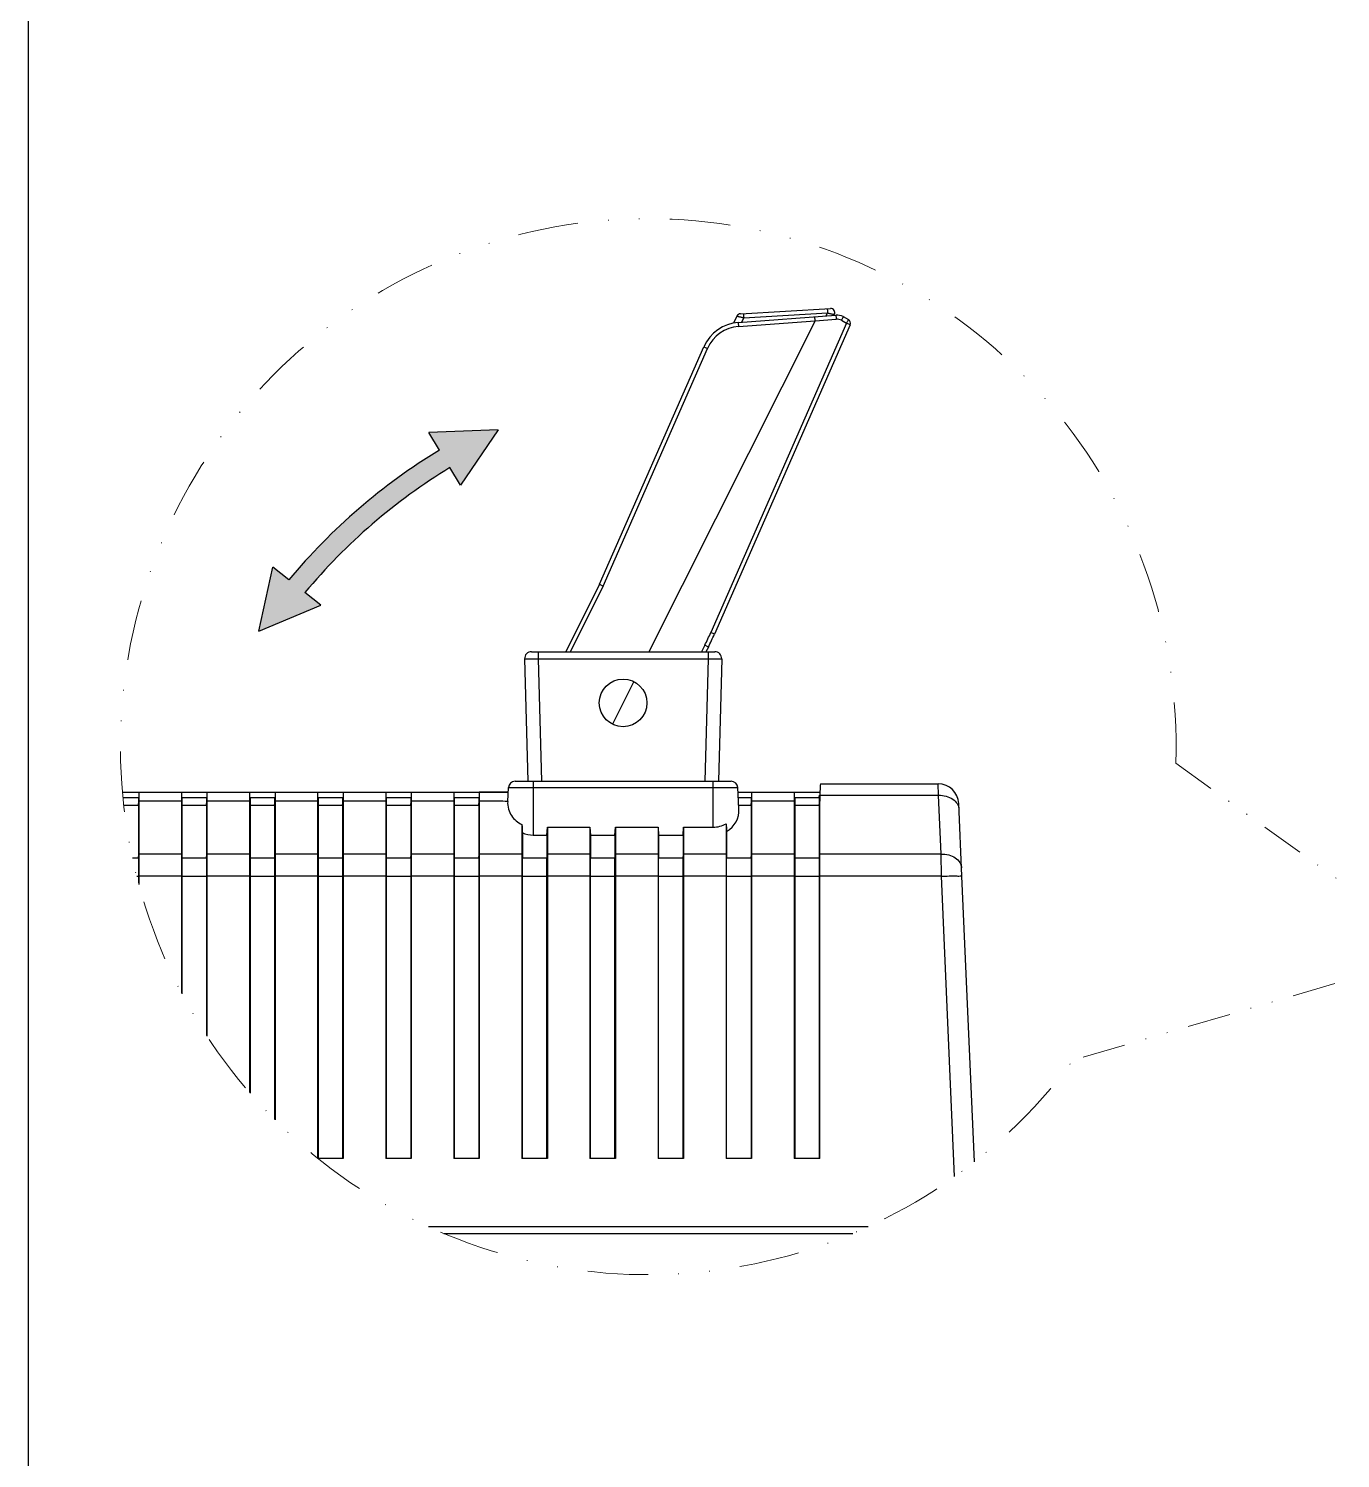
# Model space of a CAD drawing. Header units: millimetres. Extents: x 14343 to 15285, y -9166 to -7819.
# Drawn here: x 14343 to 14535.6, y -8925.3 to -8715.3 of the extents above; entities that cross this region are included whole.
import ezdxf

# ---------------------------------------------------------------- set-up
doc = ezdxf.new("R2010")
doc.units = ezdxf.units.MM
doc.linetypes.add('DIVIDE', pattern=[31.75, 12.7, -6.35, 0, -6.35, 0, -6.35])
doc.layers.add('hatch', color=56, linetype='Continuous', lineweight=9)

# ---------------------------------------------------------------- blocks, each defined once
blk = doc.blocks.new('u9')
h = blk.add_hatch(color=5)
h.set_gradient(color1=(0, 0, 255), one_color=1, tint=1, name='SPHERICAL')
edge = h.paths.add_edge_path()
edge.add_line((437.180850796185, 310.9818299558701), (435.0906119681658, 301.5843757041584))
edge.add_line((435.0906119681658, 301.5843757041584), (432.744881412551, 303.4545490010605))
edge.add_arc((364.5654514132839, 360.228753608706), 88.7228549126765, 301.29231980938505, 320.21525889076685, ccw=False)
edge.add_line((410.6485078611404, 284.4125489273902), (412.2067215759707, 281.8489635438091))
edge.add_line((412.2067215759707, 281.8489635438091), (402.022662499101, 281.4583038398341))
edge.add_line((402.022662499101, 281.4583038398341), (407.532080431487, 289.5397196945596))
edge.add_line((407.532080431487, 289.5397196945596), (409.0902941463137, 286.9761343109749))
edge.add_arc((364.5654514132839, 360.228753608706), 85.7228549126765, 301.292319809385, 320.1725372620972)
edge.add_line((430.3985998753669, 305.3251615773188), (428.053420301314, 307.194895594861))
edge.add_line((428.053420301314, 307.194895594861), (437.180850796185, 310.9818299558701))
at = {"color": 7, "linetype": 'Continuous'}
for p, q in [((409.9725716697831, 399.421755006013), (349.9435916994335, 399.421755006013)), ((412.250645126258, 398.421755006013), (347.6655182429604, 398.421755006013)), ((334.9752923232081, 391.0816175276232), (336.9009852906347, 346.9759972816137)), ((332.0729837495201, 388.9095139319434), (333.903840626037, 346.9759972816137)), ((354.7877460200361, 388.421755006013), (354.7873755794353, 335.9518994108148)), ((354.7877460200361, 388.421755006013), (358.5275946500369, 388.421755006013)), ((354.8576703350336, 335.421755006013), (354.8576703350336, 388.421755006013)), ((358.4576703350358, 335.421755006013), (358.4576703350358, 388.421755006013)), ((358.5276612658345, 334.6217550060137), (358.5275946500369, 388.421755006013)), ((364.787679404235, 334.6217550060137), (364.7877460200361, 388.421755006013)), ((364.7877460200361, 388.421755006013), (368.5275946500369, 388.421755006013)), ((364.8576703350336, 335.421755006013), (364.8576703350336, 388.421755006013)), ((368.4576703350358, 388.421755006013), (368.4576703350358, 344.3016930700142)), ((368.5276612658345, 343.7238019004144), (368.5275946500369, 388.421755006013)), ((374.787679404235, 343.7238019004144), (374.7877460200361, 388.421755006013)), ((374.7877460200361, 388.421755006013), (378.5275946500369, 388.421755006013)), ((374.8576703350336, 388.421755006013), (374.8576703350336, 344.3016930700142)), ((378.4576703350358, 388.421755006013), (378.4576703350358, 344.3016930700142)), ((378.5276612658345, 343.7238019004144), (378.5275946500369, 388.421755006013)), ((384.787679404235, 343.7238019004144), (384.7877460200361, 388.421755006013)), ((384.7877460200361, 388.421755006013), (388.5275946500369, 388.421755006013)), ((384.8576703350336, 388.421755006013), (384.8576703350336, 344.3016930700142)), ((388.4576703350358, 388.421755006013), (388.4576703350358, 344.3016930700142)), ((388.5276612658345, 343.7238019004144), (388.5275946500369, 388.421755006013)), ((394.787679404235, 343.7238019004144), (394.7877460200361, 388.421755006013)), ((394.7877460200361, 388.421755006013), (398.5275946500369, 388.421755006013)), ((394.8576703350336, 388.421755006013), (394.8576703350336, 344.3016930700142)), ((398.4576703350358, 388.421755006013), (398.4576703350358, 344.3016930700142)), ((398.5276612658345, 343.7238019004144), (398.5275946500369, 388.421755006013)), ((404.787679404235, 334.6217550060137), (404.7877460200361, 388.421755006013)), ((404.7877460200361, 388.421755006013), (408.5275946500369, 388.421755006013)), ((404.8576703350336, 335.421755006013), (404.8576703350336, 388.421755006013)), ((408.4576703350358, 335.421755006013), (408.4576703350358, 388.421755006013)), ((408.5276612658345, 334.6217550060137), (408.5275946500369, 388.421755006013)), ((414.787679404235, 334.6217550060137), (414.7877460200361, 388.421755006013)), ((414.7877460200361, 388.421755006013), (418.5275946500369, 388.421755006013)), ((414.8576703350336, 335.421755006013), (414.8576703350336, 388.421755006013)), ((418.4576703350358, 335.421755006013), (418.4576703350358, 388.421755006013)), ((418.5276612658345, 334.6217550060137), (418.5275946500369, 388.421755006013)), ((424.787679404235, 334.6217550060137), (424.7877460200361, 388.421755006013)), ((424.7877460200361, 388.421755006013), (428.5275946500369, 388.421755006013)), ((424.8576703350336, 335.421755006013), (424.8576703350336, 388.421755006013)), ((428.4576703350358, 335.421755006013), (428.4576703350358, 388.421755006013)), ((428.5276612658345, 334.6217550060137), (428.5275946500369, 388.421755006013)), ((434.787679404235, 334.6217550060137), (434.7877389937239, 382.747192147257)), ((434.8576703350336, 335.421755006013), (434.8576703350336, 382.677127743631)), ((438.4576703350358, 335.421755006013), (438.4576703350358, 378.8106731550251)), ((438.5276612658345, 334.6217550060137), (438.5276066503357, 378.7301182765623)), ((444.787679404235, 334.6217550060137), (444.7877237649864, 370.4482173051401)), ((444.8576703350336, 335.421755006013), (444.8576703350336, 370.341319735795)), ((448.4576703350358, 335.421755006013), (448.4576703350358, 364.2372677033745)), ((448.5276612658345, 334.6217550060137), (448.5276247594556, 364.1048993422046)), ((333.903840626037, 346.9759972816137), (334.3703621862369, 336.2908968438132)), ((336.9009852906347, 346.9759972816137), (354.7877460200361, 346.9759972816137)), ((336.9009852906347, 346.9759972816137), (336.9543276212353, 343.7180233230138)), ((354.8576703350336, 347.0166713688159), (354.7877460200361, 346.9818090716144)), ((354.8576703350336, 347.0166713688159), (358.4576703350358, 347.0166713688159)), ((358.5275946500369, 346.9818090716144), (358.4576703350358, 347.0166713688159)), ((358.5276279580357, 346.9818090716144), (364.7877127122338, 346.9818090716144)), ((364.8576703350336, 347.0166713688159), (364.7877460200361, 346.9818090716144)), ((364.8576703350336, 347.0166713688159), (368.4576703350358, 347.0166713688159)), ((368.5275946500369, 346.9818090716144), (368.4576703350358, 347.0166713688159)), ((368.5276279580357, 346.9818090716144), (374.7877127122338, 346.9818090716144)), ((374.8576703350336, 347.0166713688159), (374.7877460200361, 346.9818090716144)), ((374.8576703350336, 347.0166713688159), (378.4576703350358, 347.0166713688159)), ((378.5275946500369, 346.9818090716144), (378.4576703350358, 347.0166713688159)), ((378.5276279580357, 346.9818090716144), (384.7877127122338, 346.9818090716144)), ((384.8576703350336, 347.0166713688159), (384.7877460200361, 346.9818090716144)), ((384.8576703350336, 347.0166713688159), (388.4576703350358, 347.0166713688159)), ((388.5275946500369, 346.9818090716144), (388.4576703350358, 347.0166713688159)), ((388.5276279580357, 346.9818090716144), (394.7877127122338, 346.9818090716144)), ((394.8576703350336, 347.0166713688159), (394.7877460200361, 346.9818090716144)), ((394.8576703350336, 347.0166713688159), (398.4576703350358, 347.0166713688159)), ((398.5275946500369, 346.9818090716144), (398.4576703350358, 347.0166713688159)), ((398.5276279580357, 346.9818090716144), (404.7877127122338, 346.9818090716144)), ((404.8576703350336, 347.0166713688159), (404.7877460200361, 346.9818090716144)), ((404.8576703350336, 347.0166713688159), (408.4576703350358, 347.0166713688159)), ((408.5275946500369, 346.9818090716144), (408.4576703350358, 347.0166713688159)), ((408.5276279580357, 346.9818090716144), (414.7877127122338, 346.9818090716144)), ((414.8576703350336, 347.0166713688159), (414.7877460200361, 346.9818090716144)), ((414.8576703350336, 347.0166713688159), (418.4576703350358, 347.0166713688159)), ((418.5275946500369, 346.9818090716144), (418.4576703350358, 347.0166713688159)), ((418.5276279580357, 346.9818090716144), (424.7877127122338, 346.9818090716144)), ((424.8576703350336, 347.0166713688159), (424.7877460200361, 346.9818090716144)), ((424.8576703350336, 347.0166713688159), (428.4576703350358, 347.0166713688159)), ((428.5275946500369, 346.9818090716144), (428.4576703350358, 347.0166713688159)), ((428.5276279580357, 346.9818090716144), (434.7877127122338, 346.9818090716144)), ((434.8576703350336, 347.0166713688159), (434.7877460200361, 346.9818090716144)), ((434.8576703350336, 347.0166713688159), (438.4576703350358, 347.0166713688159)), ((438.5275946500369, 346.9818090716144), (438.4576703350358, 347.0166713688159)), ((438.5276279580357, 346.9818090716144), (444.7877127122338, 346.9818090716144)), ((444.8576703350336, 347.0166713688159), (444.7877460200361, 346.9818090716144)), ((444.8576703350336, 347.0166713688159), (448.4576703350358, 347.0166713688159)), ((448.5275946500369, 346.9818090716144), (448.4576703350358, 347.0166713688159)), ((448.5276279580357, 346.9818090716144), (454.7877127122338, 346.9818090716144)), ((454.787679404235, 334.6217550060137), (454.7876961977126, 348.1844410404083)), ((454.8576703350336, 347.0166713688159), (454.7877460200361, 346.9818090716144)), ((454.8576703350336, 335.421755006013), (454.8576703350336, 347.9238461322857)), ((454.8576703350336, 347.0166713688159), (455.09370445081, 347.0166713688159)), ((354.8576703350336, 344.3016930700142), (354.7873755794353, 343.7212933230148)), ((354.8576703350336, 344.3016930700142), (358.4576703350358, 344.3016930700142)), ((358.5276612658345, 343.7238019004144), (358.4576703350358, 344.3016930700142)), ((364.8576703350336, 344.3016930700142), (364.787679404235, 343.7238019004144)), ((364.8576703350336, 344.3016930700142), (368.4576703350358, 344.3016930700142)), ((368.4576703350358, 340.3989901770146), (368.4576703350358, 344.3016930700142)), ((368.5276612658345, 343.7238019004144), (368.4576703350358, 344.3016930700142)), ((374.8576703350336, 344.3016930700142), (374.787679404235, 343.7238019004144)), ((374.8576703350336, 340.9411924092128), (374.8576703350336, 344.3016930700142)), ((374.8576703350336, 344.3016930700142), (378.4576703350358, 344.3016930700142)), ((378.4576703350358, 340.9411924092128), (378.4576703350358, 344.3016930700142)), ((378.5276612658345, 343.7238019004144), (378.4576703350358, 344.3016930700142)), ((384.8576703350336, 344.3016930700142), (384.787679404235, 343.7238019004144)), ((384.8576703350336, 340.9411924092128), (384.8576703350336, 344.3016930700142)), ((384.8576703350336, 344.3016930700142), (388.4576703350358, 344.3016930700142)), ((388.4576703350358, 340.9411924092128), (388.4576703350358, 344.3016930700142)), ((388.5276612658345, 343.7238019004144), (388.4576703350358, 344.3016930700142)), ((394.8576703350336, 344.3016930700142), (394.787679404235, 343.7238019004144)), ((394.8576703350336, 340.9411924092128), (394.8576703350336, 344.3016930700142)), ((394.8576703350336, 344.3016930700142), (398.4576703350358, 344.3016930700142)), ((398.4576703350358, 340.6043898684147), (398.4576703350358, 344.3016930700142)), ((398.5276612658345, 343.7238019004144), (398.4576703350358, 344.3016930700142)), ((404.8576703350336, 344.3016930700142), (404.787679404235, 343.7238019004144)), ((404.8576703350336, 344.3016930700142), (408.4576703350358, 344.3016930700142)), ((408.5276612658345, 343.7238019004144), (408.4576703350358, 344.3016930700142)), ((414.8576703350336, 344.3016930700142), (414.787679404235, 343.7238019004144)), ((414.8576703350336, 344.3016930700142), (418.4576703350358, 344.3016930700142)), ((418.5276612658345, 343.7238019004144), (418.4576703350358, 344.3016930700142)), ((424.8576703350336, 344.3016930700142), (424.787679404235, 343.7238019004144)), ((424.8576703350336, 344.3016930700142), (428.4576703350358, 344.3016930700142)), ((428.5276612658345, 343.7238019004144), (428.4576703350358, 344.3016930700142)), ((434.8576703350336, 344.3016930700142), (434.787679404235, 343.7238019004144)), ((434.8576703350336, 344.3016930700142), (438.4576703350358, 344.3016930700142)), ((438.5276612658345, 343.7238019004144), (438.4576703350358, 344.3016930700142)), ((444.8576703350336, 344.3016930700142), (444.787679404235, 343.7238019004144)), ((444.8576703350336, 344.3016930700142), (448.4576703350358, 344.3016930700142)), ((448.5276612658345, 343.7238019004144), (448.4576703350358, 344.3016930700142)), ((454.8576703350336, 344.3016930700142), (454.787679404235, 343.7238019004144)), ((454.8576703350336, 344.3016930700142), (455.7308504783887, 344.3016930700142)), ((336.9543276212353, 343.7180233230138), (337.3311412972362, 335.0875712336128)), ((336.9543276212353, 343.7180233230138), (354.7873755794353, 343.7180233230138)), ((358.5276612658345, 343.7238019004144), (364.787679404235, 343.7238019004144)), ((368.5276612658345, 339.2642609440154), (368.5276612658345, 343.7238019004144)), ((368.5276612658345, 343.7238019004144), (374.787679404235, 343.7238019004144)), ((374.787679404235, 339.7752212174128), (374.787679404235, 343.7238019004144)), ((378.5276612658345, 339.7752212174128), (378.5276612658345, 343.7238019004144)), ((378.5276612658345, 343.7238019004144), (384.787679404235, 343.7238019004144)), ((384.787679404235, 339.7752212174128), (384.787679404235, 343.7238019004144)), ((388.5276612658345, 339.7752212174128), (388.5276612658345, 343.7238019004144)), ((388.5276612658345, 343.7238019004144), (394.787679404235, 343.7238019004144)), ((394.787679404235, 339.7752212174128), (394.787679404235, 343.7238019004144)), ((398.5276612658345, 339.4002783308133), (398.5276612658345, 343.7238019004144)), ((398.5276612658345, 343.7238019004144), (404.787679404235, 343.7238019004144)), ((408.5276612658345, 343.7238019004144), (414.787679404235, 343.7238019004144)), ((418.5276612658345, 343.7238019004144), (424.787679404235, 343.7238019004144)), ((428.5276612658345, 343.7238019004144), (434.787679404235, 343.7238019004144)), ((438.5276612658345, 343.7238019004144), (444.787679404235, 343.7238019004144)), ((448.5276612658345, 343.7238019004144), (454.787679404235, 343.7238019004144)), ((374.8576703350336, 340.9411924092128), (374.787679404235, 339.7752212174128)), ((378.4576703350358, 340.9411924092128), (374.8576703350336, 340.9411924092128)), ((378.5276612658345, 339.7752212174128), (378.4576703350358, 340.9411924092128)), ((384.8576703350336, 340.9411924092128), (384.787679404235, 339.7752212174128)), ((388.4576703350358, 340.9411924092128), (384.8576703350336, 340.9411924092128)), ((388.5276612658345, 339.7752212174128), (388.4576703350358, 340.9411924092128)), ((394.8576703350336, 340.9411924092128), (394.787679404235, 339.7752212174128)), ((396.8576703350336, 340.9411924092128), (394.8576703350336, 340.9411924092128)), ((396.8576703350336, 333.0217550060152), (396.8576703350336, 340.9411924092128)), ((370.4576703350358, 333.0217550060152), (370.4576703350358, 339.7752212174128)), ((374.787679404235, 339.7752212174128), (370.4576703350358, 339.7752212174128)), ((384.787679404235, 339.7752212174128), (378.5276612658345, 339.7752212174128)), ((394.787679404235, 339.7752212174128), (388.5276612658345, 339.7752212174128)), ((354.8576703350336, 336.5322991578141), (354.7873755794353, 335.9518994108148)), ((358.4576703350358, 336.5322991578141), (354.8576703350336, 336.5322991578141)), ((358.5276612658345, 335.9544079880143), (358.4576703350358, 336.5322991578141)), ((358.5276612658345, 335.9544079880143), (364.787679404235, 335.9544079880143)), ((364.8576703350336, 336.5322991578141), (364.787679404235, 335.9544079880143)), ((366.6736905120342, 336.5322991578141), (364.8576703350336, 336.5322991578141)), ((366.6440629012359, 337.0976276504152), (366.8080053670346, 333.9694190498158)), ((400.6132578698343, 335.9905420224131), (400.5073353030348, 333.9694190498158)), ((404.8576703350336, 336.5322991578141), (404.787679404235, 335.9544079880143)), ((408.4576703350358, 336.5322991578141), (404.8576703350336, 336.5322991578141)), ((408.5276612658345, 335.9544079880143), (408.4576703350358, 336.5322991578141)), ((408.5276612658345, 335.9544079880143), (414.787679404235, 335.9544079880143)), ((414.8576703350336, 336.5322991578141), (414.787679404235, 335.9544079880143)), ((418.4576703350358, 336.5322991578141), (414.8576703350336, 336.5322991578141)), ((418.5276612658345, 335.9544079880143), (418.4576703350358, 336.5322991578141)), ((418.5276612658345, 335.9544079880143), (424.787679404235, 335.9544079880143)), ((424.8576703350336, 336.5322991578141), (424.787679404235, 335.9544079880143)), ((428.4576703350358, 336.5322991578141), (424.8576703350336, 336.5322991578141)), ((428.5276612658345, 335.9544079880143), (428.4576703350358, 336.5322991578141)), ((428.5276612658345, 335.9544079880143), (434.787679404235, 335.9544079880143)), ((434.8576703350336, 336.5322991578141), (434.787679404235, 335.9544079880143)), ((438.4576703350358, 336.5322991578141), (434.8576703350336, 336.5322991578141)), ((438.5276612658345, 335.9544079880143), (438.4576703350358, 336.5322991578141)), ((438.5276612658345, 335.9544079880143), (444.787679404235, 335.9544079880143)), ((444.8576703350336, 336.5322991578141), (444.787679404235, 335.9544079880143)), ((448.4576703350358, 336.5322991578141), (444.8576703350336, 336.5322991578141)), ((448.5276612658345, 335.9544079880143), (448.4576703350358, 336.5322991578141)), ((448.5276612658345, 335.9544079880143), (454.787679404235, 335.9544079880143)), ((454.8576703350336, 336.5322991578141), (454.787679404235, 335.9544079880143)), ((456.9983800592709, 336.5322991578141), (454.8576703350336, 336.5322991578141)), ((354.773381267034, 335.0875712336128), (337.3311412972362, 335.0875712336128)), ((337.3311412972362, 335.0875712336128), (337.3675068508346, 333.421755006013)), ((364.787679404235, 334.6217550060137), (354.787679404235, 334.6217550060137)), ((354.8576703350336, 335.421755006013), (354.8280148634367, 335.0827914132133)), ((358.4576703350358, 335.421755006013), (354.8576703350336, 335.421755006013)), ((366.7738178882355, 334.6217550060137), (364.787679404235, 334.6217550060137)), ((366.7318916648364, 335.421755006013), (364.8576703350336, 335.421755006013)), ((366.7318916648364, 335.421755006013), (364.8576703350336, 335.421755006013)), ((400.5073353030348, 333.9694190498158), (366.8080053670346, 333.9694190498158)), ((400.5415227818339, 334.6217550060137), (404.787679404235, 334.6217550060137)), ((457.1872503758295, 334.6217550060137), (400.5415227818339, 334.6217550060137)), ((408.4576703350358, 335.421755006013), (404.8576703350336, 335.421755006013)), ((418.4576703350358, 335.421755006013), (414.8576703350336, 335.421755006013)), ((428.4576703350358, 335.421755006013), (424.8576703350336, 335.421755006013)), ((438.4576703350358, 335.421755006013), (434.8576703350336, 335.421755006013)), ((448.4576703350358, 335.421755006013), (444.8576703350336, 335.421755006013)), ((457.1139788091114, 335.421755006013), (454.8576703350336, 335.421755006013)), ((354.6826930080351, 333.421755006013), (337.3675068508346, 333.421755006013)), ((354.6826930080351, 333.421755006013), (354.7049948068343, 333.6766657318149)), ((399.5087057684359, 333.0217550060152), (367.8066349018336, 333.0217550060152)), ((369.1845417242366, 315.0479319542137), (369.655202844835, 333.0217550060152)), ((371.1838563740348, 315.0479319542137), (371.6545174948369, 333.0217550060152)), ((396.1312840616338, 315.0479319542137), (395.6607867256353, 333.0217550060152)), ((398.1307989460365, 315.0479319542137), (397.6601378252344, 333.0217550060152)), ((382.0850538398336, 318.394955146814), (385.2302868302359, 324.6485548650126)), ((371.1838563740348, 314.0217550060152), (371.1838563776364, 315.0479319542137)), ((396.1312840616338, 315.0479319542137), (371.1838563740348, 315.0479319542137)), ((396.1314842960346, 314.0217550060152), (396.1314842960346, 315.0479319542137)), ((355.4443923332365, 265.425895682416), (379.8855633102357, 314.0217550060152)), ((397.1311416210337, 314.0217550060152), (370.1841990490357, 314.0217550060152)), ((371.1375522242342, 313.3201981832135), (371.6595436152347, 313.057663864216)), ((371.1375533734354, 313.3202004680134), (371.4903985468336, 314.0217550060152)), ((371.6595436152347, 313.057663864216), (372.1444309444341, 314.0217550060152)), ((386.5759015970361, 304.3654765516148), (391.4325037024355, 314.0217550060152)), ((387.104952487236, 304.1169784844133), (392.0865360998359, 314.0217550060152)), ((350.3048561170363, 265.998374208415), (370.2459030222344, 311.4253470232143)), ((350.840222231036, 265.7642626226152), (370.7812701378352, 311.1912377190129)), ((370.2459040238355, 311.4253493048127), (370.7812701378352, 311.1912377190129)), ((386.5759015970361, 304.3654765516148), (371.258599393037, 269.4716881700151)), ((387.104952487236, 304.1169784844133), (371.7940842490352, 269.2378470862132)), ((387.104952487236, 304.1169784844133), (386.5759015970361, 304.3654765516148)), ((371.7939655070368, 269.2375765842153), (371.258599393037, 269.4716881700151)), ((350.3048561170363, 265.998374208415), (350.840222231036, 265.7642626226152)), ((351.3307759376366, 264.8208867766152), (350.570723214234, 265.2284234712133)), ((351.6002749546351, 265.3567259278134), (350.840222231036, 265.7642626226152)), ((355.4443923332365, 265.425895682416), (352.3668162430367, 265.1944915738131)), ((366.7498623080355, 265.6661524430128), (352.4258349210359, 264.5891234136143)), ((352.6370631516365, 264.5095562036149), (352.6892348000365, 264.6089285500129)), ((365.9471175140352, 264.9765565954149), (353.6387452364361, 264.2668603152124)), ((353.6387452364361, 264.2668603152124), (353.8647389388352, 264.6973151502134)), ((366.7189065138336, 266.2574064430155), (355.4407585352346, 265.409398236814)), ((355.4407585352346, 265.409398236814), (355.485139247834, 264.819153661414)), ((365.9471175140352, 264.9765565954149), (366.2613203128349, 265.6294187858148)), ((366.9395128530341, 264.7333252368153), (367.4419804208337, 265.7773757256145)), ((366.4334050564357, 264.3945155974143), (353.2028377432362, 263.6316458862129))]:
    blk.add_line(p, q, dxfattribs=at)
at = {"color": 7}
for p, q in [((437.180850796185, 310.9818299558701), (428.053420301314, 307.194895594861)), ((437.180850796185, 310.9818299558701), (435.0906119681658, 301.5843757041584)), ((428.053420301314, 307.194895594861), (430.3985998753669, 305.3251615773188)), ((432.744881412551, 303.4545490010605), (435.0906119681658, 301.5843757041584)), ((402.022662499101, 281.4583038398341), (407.532080431487, 289.5397196945596)), ((407.532080431487, 289.5397196945596), (409.0902941463137, 286.9761343109749)), ((410.6485078611404, 284.4125489273902), (412.2067215759707, 281.8489635438091)), ((402.022662499101, 281.4583038398341), (412.2067215759707, 281.8489635438091))]:
    blk.add_line(p, q, dxfattribs=at)
at = {"color": 7, "linetype": 'Continuous'}
blk.add_circle((383.6576703350365, 321.5217550060152), 3.5, dxfattribs=at)
for centre, radius, start, end in [((337.3675068508346, 336.421755006013), 3, 182.4999999999665, 270), ((327.7499355692344, 335.9573844352126), 27.0374405666, 358.1564369699723, 359.9883765346725), ((322.8050909632366, 335.806174092013), 31.973619445, 356.7938245667622, 357.644586209358), ((295.4111137640357, 336.9512730656133), 59.391516125, 357.6269418184258, 358.2017670411868), ((367.8066349018336, 334.0217550060152), 1, 183.0000000000034, 270), ((399.5087057684359, 334.0217550060152), 1, 270.0000000003126, 356.9999996917059), ((370.1841990490357, 315.0217550060152), 1, 178.5000000000102, 270), ((397.1311309222365, 315.0217550060152), 1, 270.0006129935323, 1.499983954448705), ((406.872407757437, 295.3474382386157), 40, 153.2999963366987, 156.3000035691381), ((406.8583641704354, 295.354501033813), 39.3999865822, 153.2999994890929, 156.3000005109453), ((366.3140213556362, 271.6422062112142), 5.4000000496, 274.3000003158741, 336.2999996841455), ((366.2999899470342, 271.6492632442132), 6, 274.3000000000327, 336.30282101944), ((350.8542536730347, 265.7572055424134), 0.6, 156.3000008607151, 241.7999992929449), ((352.2758774674367, 266.5834936806132), 2, 241.7999999999841, 274.3000000000327), ((352.2618227214371, 266.5904406516129), 1.3998919484, 241.7987109794619, 274.3012890205727), ((353.1682993270369, 264.2306509760128), 0.6, 152.2999999999789, 273.3000000000183), ((366.3988666402365, 264.9935206874143), 0.6, 273.3000000000183, 334.3000000000464)]:
    blk.add_arc(centre, radius, start, end, dxfattribs=at)
at = {"color": 7}
for radius, end in [(85.7228549126765, 320.1725372620972), (88.7228549126765, 320.2152588907669)]:
    blk.add_arc((364.5654514132839, 360.228753608706), radius, 301.292319809385, end, dxfattribs=at)
at = {"color": 7, "linetype": 'Continuous'}
for centre, major_axis, ratio, start_param, end_param in [((370.4576703350358, 337.2812454834129), (3.818415904000306, 1.686244665078852e-11), 0.9584987644001579, 2.122075599095776, 3.191783257795383), ((364.6893971338359, 397.0575437926127), (-6.943309396873571, 110.2664570535811), 0.002112074870015163, 4.160569951589936, 4.172609114117573), ((396.8576703350336, 337.2812454834129), (-3.818415904003178, 1.239253584355248e-11), 0.9584987643992074, 4.280021126793162, 4.712388980392802), ((383.0989852588355, 580.916802607615), (-16.56142176262805, 263.0113675682672), 0.002112074902091642, 3.548556754113965, 3.559968626998038), ((370.4576703350358, 336.1709759948135), (-3.760302419200376, 1.235963444815323e-12), 0.9584987643999026, -1.570796326789502, -1.03181849278944), ((368.7726780148369, 266.4199424074141), (13.33191825080026, 1.010560445003556), 0.04487195310835775, 3.11460038309909, 3.141565450194078)]:
    blk.add_ellipse(centre, major_axis=major_axis, ratio=ratio, start_param=start_param, end_param=end_param, dxfattribs=at)
for points, start_tangent, end_tangent in [([(336.9009852906347, 346.9759972816137), (335.7553121742349, 346.9360096502132), (334.7836632602339, 346.9219707876146), (334.1336055462343, 346.9360113570146), (333.903840626037, 346.9759972816137)], (-0.9990518643622182, -0.04353587387863339), (-0.04361938736518731, 0.9990482215818642)), ([(336.9543276212353, 343.7180233230138), (335.8286622252344, 343.8530098838128), (334.8676460446368, 344.2852291288145), (334.2118453262337, 344.9514610644146), (333.9571829566339, 345.7542570472142)], (-0.9997821207823174, -0.02087369071371099), (-0.04361938734487621, 0.9990482215827511)), ([(400.6132578698343, 335.9903388652128), (400.4877308890354, 337.111348116814), (400.0522312000357, 338.0722508110157), (399.3793440088339, 338.8446612090156), (398.5276612658345, 339.4002783308133)], (0.05233595625555167, 0.9986295347539131), (-0.9032411587534632, 0.429133323261782)), ([(337.3311412972362, 335.0875712336128), (336.2054559804346, 335.2225633522139), (335.2444373498365, 335.6547924292136), (334.588649035235, 336.3210251930141), (334.3339966326348, 337.1238049576132)], (-0.9997821242316969, -0.02087352549896523), (-0.04361938738511859, 0.9990482215809942)), ([(400.6132578698343, 335.9903388652128), (402.0043005420339, 335.9544079880143), (403.3959899714355, 335.9544079880143), (404.787679404235, 335.9544079880143)], (1, 0), (1, 0)), ([(354.7049948068343, 333.6766657318149), (354.7286634396369, 334.0179177490136)], (0.08715574258665955, 0.9961946981058312), (0.05669991546641811, 0.9983912657801555)), ([(371.1838563740348, 315.0479319542137), (370.7390041812359, 315.053095055413), (370.3164922648357, 315.0566884532127), (369.9374786016342, 315.0585297268153), (369.6209449258349, 315.0585295820129), (369.3827395202352, 315.0566880490151), (369.2347989160371, 315.0530946464132), (369.1845417350341, 315.0479316042147)], (-0.9999144696736048, 0.01307873607631013), (-0.03016927858455005, -0.999544803713014)), ([(398.1307989460365, 315.0479319542137), (398.0805417634365, 315.053095055413), (397.9326011060366, 315.0566884532127), (397.6943956816358, 315.0585297268153), (397.3778619984369, 315.0585295820129), (396.9988483468369, 315.0566880490151), (396.5763365874336, 315.0530946464132), (396.1312841382351, 315.0479290216135)], (-0.03408051254731458, 0.9994190906043934), (-0.9999142784780624, -0.01309334547379033)), ([(350.570723214234, 265.2284234712133), (350.5799791842364, 265.2558052262139), (350.6159493458363, 265.3321619778144), (350.6757524784371, 265.4511246016154), (350.7529452296367, 265.5998448480132), (350.840222231036, 265.7642626226152)], (-0.8813034519609128, 0.4725507650631615), (0.4725349620361849, 0.8813119252872172)), ([(351.3307759376366, 264.8208867766152), (351.3470467630359, 264.8639413720157), (351.4039704108363, 264.980879900213), (351.4928882336353, 265.1539148592128), (351.6002749546351, 265.3567259278134)], (-0.8813034521189311, 0.4725507647684587), (0.4725349621630823, 0.8813119252191782)), ([(352.4258349210359, 264.5891234136143), (352.417172252437, 264.6350539756131), (352.402885374835, 264.7665115960153), (352.3851865780343, 264.9631393936143), (352.3668162430367, 265.1944915738131)], (-0.9971851335162265, -0.07497872694455099), (-0.07467683491086688, 0.997207786936953)), ([(353.6387447690358, 264.2668594248134), (353.4415351432363, 264.3164836258147), (353.2520156366336, 264.3637882480143), (353.0781448510352, 264.4067501210156), (352.9268831916343, 264.4436715264128), (352.8037078800371, 264.4732109328143), (352.712666786636, 264.4944047706158), (352.6565619456342, 264.5066406318147), (352.6370631516365, 264.5095562036149)], (-0.9695030729432969, 0.2450791536493969), (-0.4782695945107951, -0.8782130692300587)), ([(366.9395128530341, 264.7333252368153), (366.9217563636339, 264.7395132366146), (366.8671982960368, 264.7542619820124), (366.7774682512354, 264.7771043666144), (366.6554003926358, 264.8073227818131), (366.505124338637, 264.8438889132158), (366.3321955272368, 264.8854315686149), (366.1435739914341, 264.9302952138132), (365.9471187730342, 264.9765592114127)], (0.4218381668728933, 0.9066711426803641), (-0.9735835828011729, 0.228330916215987)), ([(365.9769608546339, 264.3681971904152), (365.9771270900346, 264.3890789280158), (365.9748827930343, 264.4501162322158), (365.9703838494352, 264.5470695450131), (365.9639427488364, 264.6732046372126), (365.9560068802348, 264.8197603574154), (365.9471274572352, 264.9765571688149)], (0.9983418166102425, 0.05756402702522891), (-0.05769572756078452, 0.9983342140892657)), ([(366.7498623080355, 265.6661524430128), (366.7515917718338, 265.7113107302139), (366.7463290704363, 265.839260316814), (366.7348618800352, 266.0308507756126), (366.7189065138336, 266.2574064430155)], (0.997185133515153, 0.07497872695882744), (-0.07467700753118456, 0.9972077740101045)), ([(353.6685754046339, 263.6585001508138), (353.6687416118366, 263.6793818600127), (353.6664972986364, 263.7404191284149), (353.6619983492346, 263.8373724386147), (353.6555572534344, 263.9635075632141), (353.6476214012364, 264.1100633204151), (353.6387420072351, 264.2668601290134)], (0.9983418166171436, 0.05756402690554079), (-0.05769551139855057, 0.9983342265816892))]:
    blk.add_spline(points, degree=3, dxfattribs=dict(at, start_tangent=start_tangent, end_tangent=end_tangent))
at = {"layer": 'Defpoints', "color": 2}
blk.add_lwpolyline([(-3.637978807091713e-12, 673.520345422703), (470.9806695593961, 673.520345422703), (470.9806695593961, 0), (-3.637978807091713e-12, 0)], close=True, dxfattribs=at)
at = {"layer": 'hatch', "color": 4, "linetype": 'DIVIDE', "ltscale": 0.5}
for p, q in [((263.7118616708012, 358.2338873094204), (317.5849139324964, 373.9780473559185)), ((302.4790490648666, 330.3669342235007), (263.7118616708012, 358.2338873094204))]:
    blk.add_line(p, q, dxfattribs=at)
at = {"layer": 'hatch', "color": 4, "linetype": 'DIVIDE', "ltscale": 0.7}
blk.add_arc((379.9580816846101, 327.9517327246358), 77.51666720113202, 178.2145355743298, 143.5756974724766, dxfattribs=at)

msp = doc.modelspace()

# ---------------------------------------------------------------- block references
at = {"rotation": 180}
msp.add_blockref('u9', (14813.94824794438, -8492.810112410534), dxfattribs=at)

doc.saveas('drawing.dxf')
